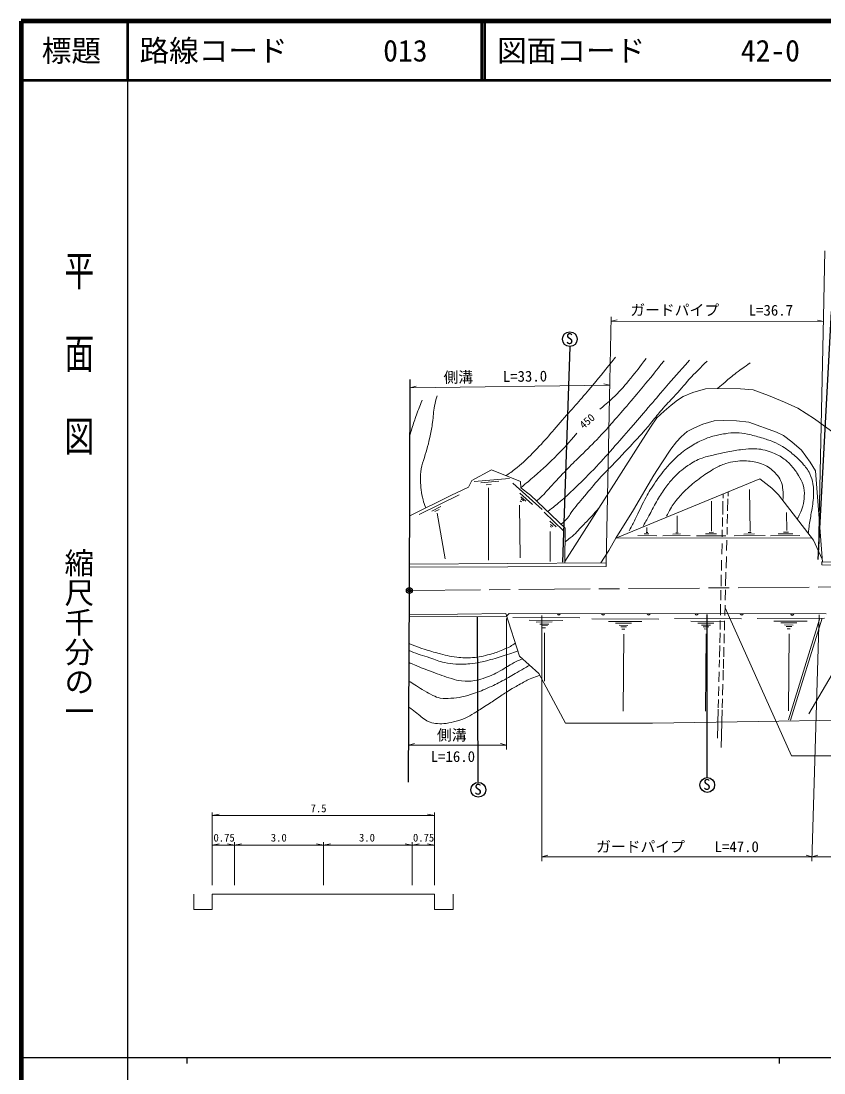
# Model space of a CAD drawing. Units: millimetres, scale not verified, with parts at other scales. Extents: x 40000 to 680000, y 20000 to 380000.
# Drawn here: x 40000 to 175552, y 202409 to 380000 of the extents above; entities that cross this region are included whole.
import ezdxf
from ezdxf.enums import TextEntityAlignment as Align

# ---------------------------------------------------------------- set-up
doc = ezdxf.new("R2010")
doc.units = ezdxf.units.MM
doc.header["$LTSCALE"] = 1000
doc.header["$PDMODE"] = 32
doc.header["$PDSIZE"] = 500
doc.linetypes.add('CHAIN', pattern=[18.5, 12, -1.5, 3.5, -1.5])
for name, color, linetype, lineweight in [('M-BGD', 7, 'Continuous', 13), ('M-BMK', 2, 'CHAIN', 13), ('M-BMK-SRVR', 3, 'Continuous', 25), ('M-STR-HTXT', 7, 'Continuous', 13), ('M-TTL', 2, 'Continuous', 140), ('M-TTL-BAND', 7, 'Continuous', 25), ('M-TTL-LINE', 7, 'Continuous', 50)]:
    doc.layers.add(name, color=color, linetype=linetype, lineweight=lineweight)
doc.layers.add('M-OTRS', color=6, linetype='Continuous')
doc.layers.add('M-TTL-TXT', color=7, linetype='Continuous')
doc.styles.add('@ＭＳ ゴシック', font='')
doc.styles.add('ＭＳ ゴシック', font='')
doc.styles.get('@ＭＳ ゴシック').set_extended_font_data('@MS Gothic')
doc.styles.get('ＭＳ ゴシック').set_extended_font_data('MS Gothic')

msp = doc.modelspace()

# ---------------------------------------------------------------- linework, layer by layer
at = {"layer": 'M-BGD', "lineweight": 25}
for p, q in [((176793, 330990), (174509, 289071)), ((132662, 324970), (131401, 288662)), ((116983, 279368), (117143, 251547)), ((155801, 279785), (155791, 252360))]:
    msp.add_line(p, q, dxfattribs=at)
at = {"layer": 'M-BGD'}
for p, q in [((153417, 317276), (155548, 317935)), ((155548, 317935), (157595, 317949)), ((157595, 317949), (161450, 317893)), ((161450, 317893), (163581, 317725)), ((150837, 316014), (151762, 316589)), ((151762, 316589), (153417, 317276)), ((163581, 317725), (166161, 316757)), ((166161, 316757), (168888, 315650)), ((148552, 314164), (149744, 315159)), ((149744, 315159), (150837, 316014)), ((168888, 315650), (171145, 314626)), ((171145, 314626), (173935, 312853)), ((146254, 311414), (147325, 313000)), ((147325, 313000), (148552, 314164)), ((157043, 312493), (158632, 312578)), ((158632, 312578), (160809, 312512)), ((173935, 312853), (177272, 310413)), ((146254, 311414), (131791, 288764)), ((152482, 310678), (153680, 311330)), ((153680, 311330), (155089, 311919)), ((155089, 311919), (157043, 312493)), ((160809, 312512), (162875, 312297)), ((162875, 312297), (167558, 310584)), ((150631, 308932), (151451, 309816)), ((151451, 309816), (152482, 310678)), ((167558, 310584), (168707, 310003)), ((168707, 310003), (170151, 308937)), ((148181, 305431), (149727, 307734)), ((149727, 307734), (150631, 308932)), ((170151, 308937), (171736, 307563)), ((171736, 307563), (173222, 305502)), ((173222, 305502), (174147, 304044)), ((116129, 302410), (119446, 304216)), ((119446, 304216), (124317, 302290)), ((146856, 303317), (148181, 305431)), ((174147, 304044), (175286, 288672)), ((115514, 301281), (116129, 302410)), ((116483, 302251), (122484, 302756)), ((120661, 302307), (117619, 302013)), ((123029, 301988), (127992, 297530)), ((124317, 302290), (124385, 301218)), ((164704, 302714), (140403, 292700)), ((143418, 297482), (146856, 303317)), ((166732, 301144), (164704, 302714)), ((118530, 301718), (119357, 301760)), ((118923, 301214), (118924, 288955)), ((124206, 300292), (126365, 298399)), ((124385, 301218), (126017, 299939)), ((158530, 300170), (158514, 299425)), ((159381, 300520), (159361, 299785)), ((163072, 293795), (162991, 300911)), ((167872, 300013), (166732, 301144)), ((107190, 296675), (113975, 299997)), ((124276, 299021), (124495, 298846)), ((124389, 299689), (125205, 298915)), ((124432, 299339), (124831, 298971)), ((126017, 299939), (131875, 294373)), ((156575, 293864), (156556, 298948)), ((158502, 298919), (158452, 296703)), ((159348, 299309), (159294, 297331)), ((173804, 292344), (167872, 300013)), ((110849, 298063), (109349, 297278)), ((110583, 297544), (109853, 297179)), ((110232, 296927), (111581, 289206)), ((124164, 298267), (124255, 289385)), ((128319, 297106), (131600, 293931)), ((140403, 292700), (143418, 297482)), ((159278, 296737), (159235, 295179)), ((169269, 294018), (169241, 297056)), ((129245, 295592), (130317, 294603)), ((129376, 295005), (129781, 294649)), ((150759, 293773), (150752, 296467)), ((158441, 296208), (158407, 294668)), ((129311, 293796), (129350, 288769)), ((129351, 294668), (129526, 294544)), ((131875, 294373), (131787, 288482)), ((144133, 293137), (147330, 293094)), ((145206, 293452), (145979, 293443)), ((145809, 293642), (145522, 293646)), ((145664, 293775), (145655, 294506)), ((148338, 293092), (152965, 293134)), ((151311, 293401), (150049, 293382)), ((150929, 293611), (150568, 293607)), ((154018, 293088), (158981, 293088)), ((157397, 293406), (155575, 293406)), ((156163, 293677), (156930, 293705)), ((158394, 294091), (158367, 292916)), ((159218, 294565), (159185, 293339)), ((160397, 293102), (165641, 293130)), ((163842, 293415), (162000, 293387)), ((162773, 293633), (163259, 293633)), ((166521, 293116), (171484, 293149)), ((170278, 293448), (167848, 293429)), ((168736, 293700), (169549, 293710)), ((139212, 290633), (140403, 292700)), ((140403, 292700), (173476, 292768)), ((158343, 291823), (158301, 289975)), ((159158, 292366), (159110, 290599)), ((173804, 292344), (175249, 289176)), ((137880, 288521), (139212, 290633)), ((159082, 289601), (159029, 287656)), ((138795, 287936), (105574, 287793)), ((138787, 288527), (105576, 288315)), ((138795, 287936), (138787, 288527)), ((158279, 288984), (158240, 287252)), ((175176, 288173), (175181, 288673)), ((175176, 288173), (193323, 288058)), ((158223, 286521), (158180, 284592)), ((159010, 286940), (158947, 284630)), ((158165, 283933), (158127, 282255)), ((158928, 283968), (158880, 282215)), ((158111, 281542), (158069, 279681)), ((158858, 281406), (158810, 279634)), ((121981, 279520), (105537, 279404)), ((121836, 279972), (105539, 279768)), ((121836, 279972), (124146, 272787)), ((121981, 279520), (122385, 279957)), ((122385, 279957), (175910, 279918)), ((123011, 279288), (134325, 279246)), ((131444, 278805), (125808, 278847)), ((136379, 279089), (147693, 279047)), ((150293, 279109), (161607, 279067)), ((164288, 279140), (175663, 279176)), ((174847, 279173), (169542, 262000)), ((175260, 279175), (169876, 261982)), ((126967, 278536), (129678, 278545)), ((129098, 278172), (127593, 278190)), ((127883, 277919), (128855, 277929)), ((128565, 277536), (128051, 277555)), ((144812, 278605), (139176, 278647)), ((140335, 278336), (143046, 278346)), ((142466, 277972), (140961, 277990)), ((141251, 277719), (142223, 277729)), ((141933, 277336), (141419, 277355)), ((158726, 278625), (153090, 278667)), ((154249, 278356), (156960, 278366)), ((156380, 277992), (154875, 278010)), ((155165, 277739), (156137, 277749)), ((155848, 277356), (155333, 277375)), ((158050, 278815), (158015, 277263)), ((158786, 278761), (158742, 277150)), ((172721, 278657), (167085, 278699)), ((168245, 278388), (170955, 278397)), ((170376, 278023), (168871, 278042)), ((169161, 277771), (170133, 277780)), ((169843, 277388), (169329, 277406)), ((128391, 276697), (128349, 268558)), ((141759, 276497), (141640, 263473)), ((155673, 276517), (155554, 263493)), ((158003, 276714), (157965, 275040)), ((158725, 276523), (158683, 274988)), ((169669, 276549), (169549, 263525)), ((157954, 274566), (157911, 272619)), ((158664, 274300), (158620, 272683)), ((179170, 273584), (173009, 263061)), ((124146, 272787), (127437, 269864)), ((157900, 272131), (157872, 270906)), ((158609, 272286), (158566, 270718)), ((157854, 270107), (157816, 268414)), ((158557, 270389), (158512, 268725)), ((127437, 269864), (131928, 261466)), ((157799, 267672), (157763, 266066)), ((158493, 268059), (158441, 266163)), ((157750, 265477), (157718, 264064)), ((158426, 265593), (158383, 264026)), ((157713, 263818), (157603, 258949)), ((158375, 263739), (158201, 257353)), ((131928, 261466), (146625, 261452)), ((146625, 261452), (164479, 261736)), ((164479, 261736), (178264, 261978)), ((72293, 234114), (72293, 246392)), ((72293, 245892), (73474, 246100)), ((72293, 245892), (109793, 245892)), ((109793, 245892), (108611, 246100)), ((109793, 234114), (109793, 246392)), ((72293, 234114), (72293, 241392)), ((72293, 240892), (73474, 241100)), ((72293, 240892), (76043, 240892)), ((76043, 240892), (74861, 241100)), ((76043, 234114), (76043, 241392)), ((76043, 240892), (77224, 241100)), ((76043, 240892), (91043, 240892)), ((91043, 240892), (89861, 241100)), ((91043, 234114), (91043, 241392)), ((91043, 240892), (92224, 241100)), ((91043, 240892), (106043, 240892)), ((104793, 240892), (109793, 240892)), ((106043, 240892), (104861, 241100)), ((106043, 234114), (106043, 241392)), ((106043, 240892), (107224, 241100)), ((109793, 240892), (108611, 241100)), ((69159, 232613), (69159, 230026)), ((72293, 232613), (76043, 232613)), ((72293, 232613), (72293, 230026)), ((76043, 232613), (91043, 232613)), ((91043, 232613), (106043, 232613)), ((106043, 232613), (109793, 232613)), ((109793, 232613), (109793, 230026)), ((112926, 232613), (112926, 230026)), ((69159, 230026), (72293, 230026)), ((109793, 230026), (112926, 230026))]:
    msp.add_line(p, q, dxfattribs=at)
msp.add_lwpolyline([(115514, 301281), (112531, 299890), (105611, 296473)], dxfattribs=at)
at = {"layer": 'M-BGD', "lineweight": 25}
for centre in [(132650, 326292), (155849, 251027), (117201, 250214)]:
    msp.add_circle(centre, 1250, dxfattribs=at)
for centre in [(130793, 280007), (138258, 280001), (145960, 279996), (154040, 279990), (161676, 279984), (170194, 279978)]:
    msp.add_arc(centre, 256, 192.63885, 347.27809, dxfattribs=at)
at = {"layer": 'M-BGD'}
for points, knots in [([(121873, 303256), (122792, 303865), (123058, 304061), (123778, 304630), (124858, 305482), (125390, 306049), (126357, 307027), (128577, 309273), (129658, 310685), (131746, 313052), (133622, 315178), (134699, 316347), (136520, 318520), (138043, 320337), (138528, 320939), (140348, 323231)], [0, 0, 0, 0, 1, 1, 1, 2, 2, 2, 3, 3, 3, 4, 4, 4, 5, 5, 5, 5]), ([(127038, 298969), (127367, 299245), (127454, 299331), (127714, 299572), (128506, 300302), (128864, 300797), (129602, 301581), (130765, 302817), (131399, 303526), (132580, 304744), (133457, 305647), (133990, 306111), (134880, 307001), (136114, 308236), (136833, 308902), (138020, 310183), (138896, 311128), (139360, 311681), (140207, 312651), (141298, 313899), (141908, 314599), (142983, 315861), (143953, 317001), (144497, 317638), (145451, 318792), (146682, 320281), (147063, 320770), (148549, 322647)], [0, 0, 0, 0, 1, 1, 1, 2, 2, 2, 3, 3, 3, 4, 4, 4, 5, 5, 5, 6, 6, 6, 7, 7, 7, 8, 8, 8, 9, 9, 9, 9]), ([(128909, 297191), (129940, 297988), (130220, 298207), (131030, 298895), (131887, 299622), (132352, 300049), (133168, 300821), (134574, 302151), (135351, 302910), (136684, 304313), (137964, 305660), (138646, 306447), (139884, 307832), (141099, 309192), (141767, 309965), (142963, 311341), (144108, 312659), (144742, 313404), (145877, 314730), (147000, 316041), (147616, 316785), (148745, 318090), (150332, 319925), (150852, 320498), (152859, 322743)], [0, 0, 0, 0, 1, 1, 1, 2, 2, 2, 3, 3, 3, 4, 4, 4, 5, 5, 5, 6, 6, 6, 7, 7, 7, 8, 8, 8, 8]), ([(131164, 295049), (131687, 295469), (131881, 295607), (132243, 296057), (132523, 296404), (132611, 296649), (132874, 297010), (133695, 298137), (134225, 298714), (135117, 299786), (136078, 300941), (136597, 301606), (137606, 302719), (138585, 303802), (139193, 304353), (140199, 305411), (141079, 306337), (141568, 306860), (142438, 307795), (143480, 308915), (144091, 309519), (145098, 310671), (145740, 311406), (146072, 311841), (146696, 312592), (147365, 313396), (147712, 313871), (148407, 314653), (149204, 315551), (149701, 316008), (150510, 316896), (151578, 318069), (152117, 318780), (153201, 319938), (154194, 320998), (154537, 321339), (155809, 322588)], [0, 0, 0, 0, 1, 1, 1, 2, 2, 2, 3, 3, 3, 4, 4, 4, 5, 5, 5, 6, 6, 6, 7, 7, 7, 8, 8, 8, 9, 9, 9, 10, 10, 10, 11, 11, 11, 12, 12, 12, 12]), ([(137735, 314499), (138944, 315474), (139298, 315777), (140227, 316676), (141368, 317780), (141919, 318487), (142940, 319704), (143994, 320962), (144326, 321409), (145526, 323016)], [0, 0, 0, 0, 1, 1, 1, 2, 2, 2, 3, 3, 3, 3]), ([(157595, 317949), (158192, 318481), (158352, 318619), (158845, 319039), (159577, 319662), (159989, 320009), (160751, 320595), (161651, 321287), (161973, 321499), (163121, 322278)], [0, 0, 0, 0, 1, 1, 1, 2, 2, 2, 3, 3, 3, 3]), ([(108313, 297807), (108075, 298438), (108006, 298634), (107864, 299180), (107698, 299821), (107657, 300193), (107570, 300849), (107487, 301475), (107450, 301829), (107444, 302461), (107436, 303213), (107429, 303641), (107556, 304382), (107690, 305161), (107884, 305571), (108103, 306331), (108308, 307047), (108451, 307440), (108641, 308160), (108823, 308854), (108914, 309246), (109061, 309948), (109249, 310838), (109346, 311340), (109482, 312240), (109644, 313320), (109600, 313946), (109818, 315016), (109956, 315687), (110011, 315928), (110239, 316719)], [0, 0, 0, 0, 1, 1, 1, 2, 2, 2, 3, 3, 3, 4, 4, 4, 5, 5, 5, 6, 6, 6, 7, 7, 7, 8, 8, 8, 9, 9, 9, 10, 10, 10, 10]), ([(107736, 316004), (107253, 314833), (107120, 314515), (106769, 313544), (106443, 312640), (106285, 312124), (105991, 311209), (105862, 310810), (105762, 310491), (105670, 310195)], [0, 0, 0, 0, 1, 1, 1, 2, 2, 2, 3, 3, 3, 3]), ([(124385, 301218), (125483, 302117), (125772, 302368), (126643, 303127), (128228, 304508), (129102, 305302), (130574, 306802), (131906, 308159), (132338, 308649), (133855, 310398)], [0, 0, 0, 0, 1, 1, 1, 2, 2, 2, 3, 3, 3, 3]), ([(142683, 293914), (143185, 294882), (143311, 295134), (143705, 295920), (144351, 297211), (144631, 297974), (145309, 299248), (145863, 300287), (146216, 300847), (146866, 301828), (147522, 302820), (147933, 303348), (148688, 304267), (149249, 304950), (149582, 305320), (150216, 305936), (151014, 306710), (151496, 307116), (152403, 307758), (153217, 308334), (153706, 308618), (154605, 309048), (155421, 309439), (155894, 309638), (156764, 309889), (157586, 310127), (158061, 310216), (158909, 310338), (159605, 310438), (160000, 310493), (160703, 310478), (161458, 310463), (161881, 310391), (162624, 310254), (163575, 310079), (164095, 309916), (165021, 309637), (165804, 309401), (166245, 309268), (166998, 308950), (167630, 308683), (167983, 308522), (168568, 308165), (169247, 307751), (169600, 307470), (170209, 306959), (170915, 306366), (171319, 306032), (171919, 305333), (172472, 304688), (172793, 304315), (173167, 303552), (173472, 302930), (173569, 302539), (173686, 301856), (173817, 301085), (173818, 300637), (173788, 299856), (173746, 298723), (173579, 298099), (173415, 296977), (173277, 296040), (173135, 295525), (173031, 294584), (172991, 294217), (172975, 294094), (172941, 293643)], [0, 0, 0, 0, 1, 1, 1, 2, 2, 2, 3, 3, 3, 4, 4, 4, 5, 5, 5, 6, 6, 6, 7, 7, 7, 8, 8, 8, 9, 9, 9, 10, 10, 10, 11, 11, 11, 12, 12, 12, 13, 13, 13, 14, 14, 14, 15, 15, 15, 16, 16, 16, 17, 17, 17, 18, 18, 18, 19, 19, 19, 20, 20, 20, 21, 21, 21, 22, 22, 22, 22]), ([(171017, 295948), (171257, 296333), (171326, 296456), (171494, 296798), (171735, 297288), (171844, 297579), (171989, 298106), (172167, 298754), (172221, 299136), (172237, 299808), (172253, 300540), (172234, 300969), (172026, 301672), (171827, 302346), (171619, 302697), (171255, 303299), (170852, 303965), (170591, 304324), (170063, 304897), (169552, 305453), (169262, 305781), (168633, 306201), (167914, 306680), (167464, 306884), (166661, 307205), (166130, 307418), (165821, 307522), (165259, 307635), (164702, 307748), (164379, 307760), (163811, 307776), (163032, 307797), (162594, 307751), (161820, 307673), (160838, 307573), (160293, 307467), (159324, 307280), (158481, 307118), (158014, 307005), (157179, 306803), (156315, 306595), (155808, 306546), (154978, 306229), (153980, 305848), (153443, 305550), (152567, 304939), (151503, 304197), (150946, 303710), (150057, 302766), (149475, 302147), (149189, 301762), (148697, 301069), (148097, 300223), (147776, 299736), (147253, 298840), (146787, 298043), (146588, 297562), (146146, 296751), (145712, 295957), (145567, 295704), (145010, 294732)], [0, 0, 0, 0, 1, 1, 1, 2, 2, 2, 3, 3, 3, 4, 4, 4, 5, 5, 5, 6, 6, 6, 7, 7, 7, 8, 8, 8, 9, 9, 9, 10, 10, 10, 11, 11, 11, 12, 12, 12, 13, 13, 13, 14, 14, 14, 15, 15, 15, 16, 16, 16, 17, 17, 17, 18, 18, 18, 19, 19, 19, 20, 20, 20, 20]), ([(148969, 296386), (149196, 296853), (149272, 296984), (149483, 297358), (149936, 298160), (150208, 298608), (150801, 299312), (151423, 300050), (151801, 300443), (152512, 301097), (153375, 301891), (153897, 302298), (154848, 302985), (155731, 303623), (156225, 303991), (157185, 304504), (157854, 304861), (158237, 305061), (158961, 305289), (159582, 305485), (159942, 305567), (160587, 305653), (161185, 305733), (161526, 305761), (162129, 305747), (162652, 305735), (162946, 305698), (163463, 305616), (163930, 305542), (164193, 305492), (164647, 305354), (165159, 305199), (165448, 305095), (165918, 304837), (166321, 304616), (166525, 304448), (166871, 304146), (167228, 303834), (167424, 303648), (167706, 303267), (168022, 302840), (168169, 302571), (168366, 302077), (168542, 301638), (168554, 301361), (168616, 300893), (168708, 300191), (168662, 299905), (168594, 299080)], [0, 0, 0, 0, 1, 1, 1, 2, 2, 2, 3, 3, 3, 4, 4, 4, 5, 5, 5, 6, 6, 6, 7, 7, 7, 8, 8, 8, 9, 9, 9, 10, 10, 10, 11, 11, 11, 12, 12, 12, 13, 13, 13, 14, 14, 14, 15, 15, 15, 16, 16, 16, 16]), ([(131841, 292059), (132270, 292360), (132390, 292464), (132729, 292738), (133632, 293470), (134029, 294001), (134841, 294832), (135455, 295460), (135803, 295808), (136393, 296458), (136853, 296967), (137002, 297137), (137549, 297781)], [0, 0, 0, 0, 1, 1, 1, 2, 2, 2, 3, 3, 3, 4, 4, 4, 4]), ([(123867, 273655), (123216, 273421), (123043, 273363), (122513, 273184), (121393, 272806), (120761, 272609), (119624, 272287), (118815, 272058), (118359, 271935), (117535, 271768), (116851, 271630), (116464, 271554), (115769, 271488), (114849, 271400), (114327, 271411), (113404, 271451), (112647, 271483), (112219, 271528), (111479, 271694), (110491, 271915), (109971, 272165), (109011, 272488), (107764, 272907), (107030, 273060), (105834, 273610), (105714, 273665), (105609, 273713), (105513, 273757)], [0, 0, 0, 0, 1, 1, 1, 2, 2, 2, 3, 3, 3, 4, 4, 4, 5, 5, 5, 6, 6, 6, 7, 7, 7, 8, 8, 8, 9, 9, 9, 9]), ([(123452, 274945), (123062, 274691), (122944, 274621), (122607, 274434), (122130, 274172), (121850, 274047), (121345, 273846), (120503, 273510), (120034, 273302), (119158, 273075), (118031, 272782), (117387, 272637), (116228, 272528), (115191, 272430), (114598, 272482), (113564, 272598), (112300, 272740), (111612, 272966), (110381, 273285), (109314, 273561), (108721, 273738), (107675, 274089), (107022, 274308), (106656, 274437), (106021, 274705), (105824, 274789), (105664, 274859), (105518, 274925)], [0, 0, 0, 0, 1, 1, 1, 2, 2, 2, 3, 3, 3, 4, 4, 4, 5, 5, 5, 6, 6, 6, 7, 7, 7, 8, 8, 8, 9, 9, 9, 9]), ([(124653, 272337), (124194, 272156), (124062, 272096), (123693, 271920), (123066, 271623), (122750, 271389), (122150, 271042), (121645, 270749), (121372, 270567), (120861, 270285), (120332, 269992), (120039, 269819), (119487, 269574), (118924, 269325), (118596, 269211), (118010, 269023), (117443, 268840), (117123, 268725), (116533, 268640), (115702, 268520), (115221, 268552), (114383, 268612), (113715, 268659), (113355, 268806), (112710, 268985), (111392, 269352), (110686, 269663), (109402, 270135), (108221, 270569), (107556, 270805), (106401, 271303), (106023, 271467), (105780, 271572), (105504, 271698)], [0, 0, 0, 0, 1, 1, 1, 2, 2, 2, 3, 3, 3, 4, 4, 4, 5, 5, 5, 6, 6, 6, 7, 7, 7, 8, 8, 8, 9, 9, 9, 10, 10, 10, 11, 11, 11, 11]), ([(125869, 271256), (124998, 270749), (124779, 270621), (124079, 270216), (123113, 269655), (122585, 269317), (121602, 268786), (120623, 268256), (120066, 267972), (119051, 267514), (118024, 267052), (117436, 266817), (116368, 266458), (115628, 266210), (115210, 266065), (114443, 265916), (113717, 265775), (113303, 265709), (112564, 265673), (111868, 265639), (111466, 265582), (110779, 265701), (110260, 265791), (109989, 265937), (109508, 266150), (108939, 266402), (108655, 266614), (108115, 266926), (107574, 267238), (107273, 267418), (106741, 267748), (106324, 268007), (106109, 268183), (105685, 268430), (105615, 268471), (105551, 268508), (105490, 268542)], [0, 0, 0, 0, 1, 1, 1, 2, 2, 2, 3, 3, 3, 4, 4, 4, 5, 5, 5, 6, 6, 6, 7, 7, 7, 8, 8, 8, 9, 9, 9, 10, 10, 10, 11, 11, 11, 12, 12, 12, 12]), ([(127600, 269558), (126940, 269346), (126746, 269273), (126213, 269052), (125445, 268733), (125048, 268481), (124315, 268089), (123548, 267679), (123121, 267443), (122381, 266986), (121637, 266528), (121248, 266227), (120521, 265743), (119748, 265230), (119318, 264938), (118539, 264435), (117749, 263925), (117312, 263631), (116501, 263154), (115927, 262816), (115616, 262601), (115006, 262332), (114428, 262076), (114090, 261963), (113483, 261790), (112830, 261603), (112456, 261512), (111781, 261434), (111212, 261369), (110885, 261347), (110314, 261397), (109811, 261441), (109517, 261458), (109043, 261631), (108609, 261789), (108390, 261944), (108005, 262201), (107627, 262453), (107454, 262647), (107099, 262930), (106692, 263254), (106471, 263444), (106052, 263752), (105825, 263920), (105644, 264047), (105472, 264162)], [0, 0, 0, 0, 1, 1, 1, 2, 2, 2, 3, 3, 3, 4, 4, 4, 5, 5, 5, 6, 6, 6, 7, 7, 7, 8, 8, 8, 9, 9, 9, 10, 10, 10, 11, 11, 11, 12, 12, 12, 13, 13, 13, 14, 14, 14, 15, 15, 15, 15])]:
    msp.add_open_spline(points, degree=3, knots=knots, dxfattribs=at)
at = {"layer": 'M-BMK'}
msp.add_line((105557, 283866), (205558, 284700), dxfattribs=at)
at = {"layer": 'M-BMK-SRVR'}
for p, q in [((105557, 283866), (105711, 319475)), ((105417, 251477), (105557, 283866))]:
    msp.add_line(p, q, dxfattribs=at)
msp.add_circle((105557, 283866), 500, dxfattribs=at)
msp.add_point((105557, 283866), dxfattribs=at)
at = {"layer": 'M-OTRS'}
msp.add_point((105557, 283866), dxfattribs=at)
at = {"layer": 'M-STR-HTXT'}
for p, q in [((175463, 329991), (175705, 341226)), ((139424, 319269), (139651, 330049)), ((139636, 329313), (140636, 329561)), ((139636, 329313), (175447, 329254)), ((175447, 329254), (174447, 329506)), ((174616, 290789), (175463, 329991)), ((105704, 318070), (139409, 318533)), ((105704, 318070), (106701, 318334)), ((139409, 318533), (138406, 318769)), ((138777, 288526), (139424, 319269)), ((158845, 280929), (170058, 255955)), ((121940, 279143), (121940, 257039)), ((127943, 279667), (127943, 238182)), ((174759, 279771), (173507, 238182)), ((105444, 257775), (106444, 258025)), ((105444, 257775), (121940, 257775)), ((121940, 257775), (120940, 258025)), ((170058, 255955), (197558, 255955)), ((127943, 238918), (128943, 239168)), ((127943, 238918), (173530, 238918)), ((173530, 238918), (172530, 239168)), ((173530, 238918), (174530, 239168)), ((173530, 238918), (212967, 238918))]:
    msp.add_line(p, q, dxfattribs=at)
at = {"layer": 'M-TTL'}
for p, q in [((40000, 380000), (40000, 20000)), ((680000, 380000), (40000, 380000))]:
    msp.add_line(p, q, dxfattribs=at)
at = {"layer": 'M-TTL-BAND'}
for p, q in [((58000, 370000), (58000, 20000)), ((40000, 205000), (579000, 205000)), ((68000, 205000), (68000, 204000)), ((168000, 205000), (168000, 204000))]:
    msp.add_line(p, q, dxfattribs=at)
at = {"layer": 'M-TTL-BAND', "lineweight": 13}
msp.add_line((175181, 288673), (193345, 288584), dxfattribs=at)
at = {"layer": 'M-TTL-LINE'}
for p, q in [((58000, 380000), (58000, 370000)), ((117750, 380000), (117750, 370000)), ((118250, 380000), (118250, 370000)), ((40000, 370000), (680000, 370000))]:
    msp.add_line(p, q, dxfattribs=at)

# ---------------------------------------------------------------- texts
at = {"layer": 'M-BGD', "style": 'ＭＳ ゴシック'}
for s, height, p in [('S', 1833, (131972, 324918)), ('S', 1833, (116523, 248840)), ('S', 1833, (155170, 249653)), ('7.5', 1320, (88883, 246029)), ('0.75', 1320, (72487, 241078)), ('3.0', 1320, (82167, 241078)), ('3.0', 1320, (97052, 241078)), ('0.75', 1320, (106163, 241078))]:
    msp.add_text(s, height=height, dxfattribs=at).set_placement(p, align=Align.BOTTOM_LEFT)
msp.add_text('450', height=1320, rotation=41.526, dxfattribs=at).set_placement((135252, 310768), align=Align.BOTTOM_LEFT)
at = {"layer": 'M-STR-HTXT', "style": 'ＭＳ ゴシック'}
for s, rotation, p in [('ガードパイプ\u3000\u3000L=36.7', 359.907, (142846, 329752)), ('側溝\u3000\u3000L=33.0', 0.786, (111348, 318372))]:
    msp.add_text(s, height=1833, rotation=rotation, dxfattribs=at).set_placement(p, align=Align.BOTTOM_LEFT)
for s, p in [('側溝', (110215, 257999)), ('L=16.0', (109164, 254365)), ('ガードパイプ\u3000\u3000L=47.0', (137080, 239142))]:
    msp.add_text(s, height=1833, dxfattribs=at).set_placement(p, align=Align.BOTTOM_LEFT)
at = {"layer": 'M-TTL-BAND', "style": '@ＭＳ ゴシック', "width": 1.4}
msp.add_text('平  面  図', height=3666, rotation=270, dxfattribs=at).set_placement((49777, 306475), align=Align.MIDDLE_RIGHT)
at = {"layer": 'M-TTL-BAND', "style": '@ＭＳ ゴシック'}
msp.add_text('縮尺千分の一', height=3666, rotation=270, dxfattribs=at).set_placement((49777, 261030), align=Align.MIDDLE_RIGHT)
at = {"layer": 'M-TTL-TXT', "style": 'ＭＳ ゴシック'}
msp.add_text('標題', height=3666, dxfattribs=at).set_placement((48500, 375000), align=Align.MIDDLE_CENTER)
for s, p in [('路線コード', (60000, 375000)), ('013', (101142, 375000)), ('図面コード', (120380, 375000)), ('42-0', (161521, 375000))]:
    msp.add_text(s, height=3666, dxfattribs=at).set_placement(p, align=Align.MIDDLE_LEFT)

doc.saveas('drawing.dxf')
